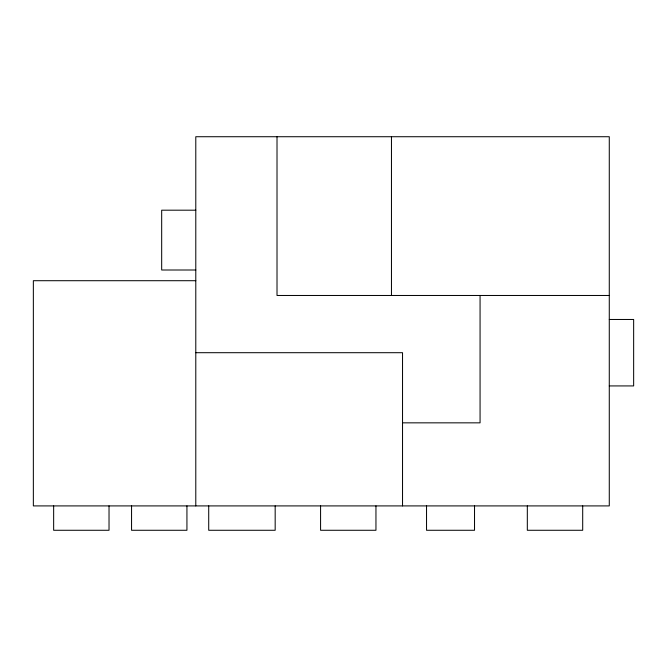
<?xml version="1.0" encoding="UTF-8"?>
<svg xmlns="http://www.w3.org/2000/svg" width="667" height="667" viewBox="0 0 667 667"><rect width="100%" height="100%" fill="white"/><g stroke="black" fill="none" stroke-linecap="round" stroke-linejoin="round"><path stroke-width="1" d="M195.79 210.188L161.681 210.188L161.681 270.002L195.79 270.002M195.79 280.707L33.35 280.707L33.35 505.911L609.279 505.911L609.279 136.727L195.79 136.727L195.79 505.911M609.279 295.473L277.013 295.473L277.013 136.727M609.279 319.468L633.65 319.468L633.65 385.926L609.279 385.926M195.79 352.701L402.534 352.701L402.534 505.911M402.534 422.845L480.065 422.845L480.065 295.473M582.7 505.911L582.7 530.273L527.322 530.273L527.322 505.911M474.529 505.911L474.529 530.273L426.538 530.273L426.538 505.911M391.462 136.727L391.462 295.473M375.955 505.911L375.955 530.273L320.577 530.273L320.577 505.911M275.171 505.911L275.171 530.273L208.713 530.273L208.713 505.911M186.935 505.911L186.935 530.273L131.557 530.273L131.557 505.911M109.029 505.911L109.029 530.273L53.652 530.273L53.652 505.911"/></g></svg>
